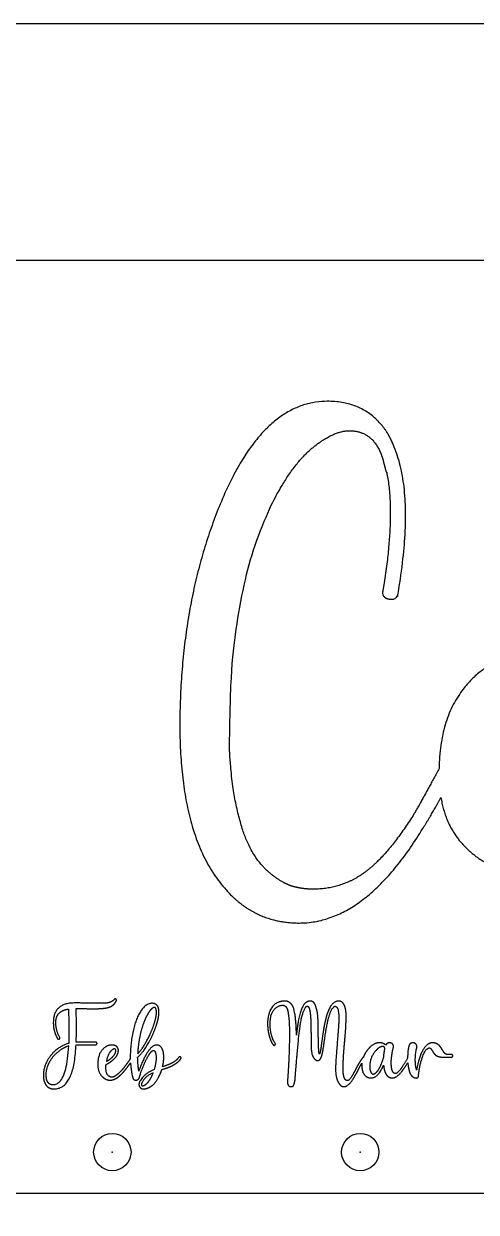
# Model space of a CAD drawing. Header units: millimetres. Extents: x 0 to 490, y 0 to 300.
# Drawn here: x 94 to 154.6, y 140.7 to 300 of the extents above; entities that cross this region are included whole.
import ezdxf

# ---------------------------------------------------------------- set-up
doc = ezdxf.new("R2010")
doc.units = ezdxf.units.MM
for name, color, linetype, true_color in [('CUT', 1, 'Continuous', 0xff0000), ('Default', 18, 'Continuous', 0x000000), ('ENGRAVE', 172, 'Continuous', 0x0000bf)]:
    doc.layers.add(name, color=color, linetype=linetype, true_color=true_color)

msp = doc.modelspace()

# ---------------------------------------------------------------- linework, layer by layer
at = {"layer": 'CUT'}
for p, q in [((437.83, 268.3), (72.68, 268.3)), ((72.68, 143.3), (437.83, 143.3))]:
    msp.add_line(p, q, dxfattribs=at)
for centre in [(105.88, 148.8), (139.07, 148.8)]:
    msp.add_circle(centre, 2.5, dxfattribs=at)
for p in [(105.88, 148.8), (139.07, 148.8)]:
    msp.add_point(p, dxfattribs=at)
at = {"layer": 'Default'}
msp.add_lwpolyline([(0, 0), (490, 0), (490, 300), (0, 300)], close=True, dxfattribs=at)
at = {"layer": 'ENGRAVE'}
for points in [[(106.25, 169.34), (106.24, 169.34), (106.21, 169.32)], [(106.44, 169.2), (106.44, 169.21), (106.43, 169.23)], [(133.73, 162.33), (133.71, 162.31), (133.71, 162.27)], [(144.43, 159.86), (144.41, 159.86), (144.4, 159.84)], [(144.65, 159.62), (144.65, 159.63), (144.68, 159.64)]]:
    msp.add_lwpolyline(points, dxfattribs=at)
for points, knots in [([(143.63, 243.25), (142.95, 245.05), (141.92, 246.24), (139.27, 249.41), (134.66, 249.41), (125.77, 249.41), (120.05, 234.96), (115.01, 222.32), (114.92, 206.42), (114.83, 190.19), (121.67, 183.35), (125.43, 179.5), (130.9, 179.5), (139.87, 179.5), (147.65, 192.49)], [70.16292, 70.16292, 70.16292, 71.16292, 71.16292, 72.16292, 72.16292, 73.16292, 73.16292, 74.16292, 74.16292, 75.16292, 75.16292, 76.16292, 76.16292, 77.16292, 77.16292, 77.16292]), ([(145.94, 193.6), (142.61, 188.39), (139.57, 186.21), (136.54, 184.03), (132.78, 184.03), (131.33, 184.03), (130, 184.42), (128.68, 184.8), (127.05, 186.13), (125.43, 187.45), (124.32, 189.59), (123.21, 191.72), (122.4, 195.61), (121.58, 199.5), (121.58, 204.71), (121.58, 224.79), (127.65, 236.42), (130.04, 241.03), (132.78, 243.25), (135.51, 245.47), (137.65, 245.47), (140.56, 245.47), (141.84, 242.4)], [51.16292, 51.16292, 51.16292, 52.16292, 52.16292, 53.16292, 53.16292, 54.16292, 54.16292, 55.16292, 55.16292, 56.16292, 56.16292, 57.16292, 57.16292, 58.16292, 58.16292, 59.16292, 59.16292, 60.16292, 60.16292, 61.16292, 61.16292, 62.16292, 62.16292, 62.16292]), ([(142.61, 239.92), (143.8, 234.02), (142.09, 224.03), (141.92, 223.09), (142.95, 222.91), (143.97, 222.74), (144.14, 223.68), (146.37, 236.76), (143.63, 243.25)], [66.16292, 66.16292, 66.16292, 67.16292, 67.16292, 68.16292, 68.16292, 69.16292, 69.16292, 70.16292, 70.16292, 70.16292]), ([(166.45, 210.87), (166.45, 213.09), (164.74, 214.28), (163.29, 215.31), (161.15, 215.31), (156.54, 215.31), (153.07, 211.12), (149.76, 207.11), (149.62, 200.21)], [45.222685, 45.222685, 45.222685, 46.222685, 46.222685, 47.222685, 47.222685, 48.222685, 48.222685, 49.180142, 49.180142, 49.180142]), ([(149.87, 196.32), (150.52, 192.46), (152.82, 190.02), (156.02, 186.6), (159.7, 186.6), (161.24, 186.6), (162.86, 187.2)], [77.787845, 77.787845, 77.787845, 78.504434, 78.504434, 79.504434, 79.504434, 80.504434, 80.504434, 80.504434]), ([(101.09, 168.05), (101.62, 168.05), (102.57, 168.02), (103.37, 168.01), (103.99, 168.02), (104.62, 168.04), (105.08, 168.12), (105.55, 168.2), (105.89, 168.44), (106.23, 168.68), (106.42, 169.09)], [54, 54, 54, 55, 55, 56, 56, 57, 57, 58, 58, 59, 59, 59]), ([(106.38, 169.3), (106.37, 169.3), (106.37, 169.31), (106.36, 169.32), (106.35, 169.32)], [4, 4, 4, 5.5, 5.5, 7, 7, 7]), ([(106.42, 169.25), (106.41, 169.27), (106.41, 169.28), (106.41, 169.28), (106.4, 169.29), (106.39, 169.3), (106.38, 169.3)], [1, 1, 1, 2, 2, 3, 3, 4, 4, 4]), ([(130.53, 164.47), (130.49, 166.61), (130.25, 167.73), (130.13, 168.34), (129.79, 168.69), (129.45, 169.04), (129.01, 169.04), (127.63, 169.04), (127.03, 167.82), (126.69, 167.12), (126.67, 166.17), (126.65, 165.21), (126.87, 164.41), (127.09, 163.6), (127.42, 163.17), (127.52, 163.04), (127.65, 163.15), (127.79, 163.25), (127.69, 163.38), (127.28, 163.9), (127.09, 164.95), (126.9, 166.01), (127.12, 167.03)], [18.93206, 18.93206, 18.93206, 19.93206, 19.93206, 20.93206, 20.93206, 21.93206, 21.93206, 22.93206, 22.93206, 23.93206, 23.93206, 24.93206, 24.93206, 25.93206, 25.93206, 26.93206, 26.93206, 27.93206, 27.93206, 28.93206, 28.93206, 29.93206, 29.93206, 29.93206]), ([(133.61, 161.92), (133.47, 162.22), (133.46, 164.35), (133.46, 165.12), (133.45, 165.51), (133.45, 165.91), (133.42, 166.57), (133.39, 167.23), (133.32, 167.58), (133.25, 167.93), (133.13, 168.32), (133.01, 168.7), (132.82, 168.87), (132.62, 169.04), (132.37, 169.04), (131.74, 169.04), (131.36, 168.3), (130.98, 167.57), (130.74, 166.14)], [7.93206, 7.93206, 7.93206, 8.93206, 8.93206, 9.93206, 9.93206, 10.93206, 10.93206, 11.93206, 11.93206, 12.93206, 12.93206, 13.93206, 13.93206, 14.93206, 14.93206, 15.93206, 15.93206, 16.93206, 16.93206, 16.93206]), ([(136.74, 168.8), (136.53, 169.04), (136.2, 169.04), (135.38, 169.04), (134.83, 167.83)], [-4.06794, -4.06794, -4.06794, -3.06794, -3.06794, -2.06794, -2.06794, -2.06794]), ([(100.75, 168.79), (97.98, 168.72), (97.98, 166.15), (97.98, 165.95), (97.99, 165.74)], [21, 21, 21, 22, 22, 23, 23, 23]), ([(98.33, 165.77), (98.23, 166.86), (98.71, 167.38), (99.11, 167.81), (99.99, 167.97)], [28, 28, 28, 29, 29, 30, 30, 30]), ([(104.57, 168.74), (103.96, 168.74), (102.79, 168.76), (101.42, 168.79), (100.88, 168.79), (100.79, 168.79), (100.75, 168.79)], [18, 18, 18, 19, 19, 20, 20, 21, 21, 21]), ([(101.04, 163.53), (101.09, 164.73), (101.06, 167.13), (101.04, 168.01), (101.04, 168.05)], [51, 51, 51, 52, 52, 53, 53, 53]), ([(112.04, 166.78), (112.11, 167.08), (112.12, 167.42), (112.14, 167.78), (112.07, 168.05), (111.88, 168.74), (111.21, 168.74), (110.51, 168.74), (109.91, 167.99), (108.87, 166.69), (108.47, 163.96), (108.26, 162.59), (108.29, 161.32)], [3.968632, 3.968632, 3.968632, 4.968632, 4.968632, 5.968632, 5.968632, 6.968632, 6.968632, 7.968632, 7.968632, 8.968632, 8.968632, 9.469888, 9.469888, 9.469888]), ([(111.55, 168.19), (111.23, 168.19), (110.83, 167.63), (110.44, 167.07), (110.11, 166.21), (109.78, 165.35), (109.55, 164.21), (109.31, 163.06), (109.28, 161.99)], [15, 15, 15, 16, 16, 17, 17, 18, 18, 19, 19, 19]), ([(127.12, 167.05), (127.31, 167.72), (127.74, 168.1), (128.17, 168.48), (128.71, 168.48), (128.81, 168.48), (128.89, 168.44), (128.98, 168.41), (129.05, 168.34), (129.13, 168.27), (129.19, 168.17), (129.26, 168.07), (129.31, 167.94), (129.36, 167.82), (129.38, 167.66)], [30.93206, 30.93206, 30.93206, 31.93206, 31.93206, 32.93206, 32.93206, 33.93206, 33.93206, 34.93206, 34.93206, 35.93206, 35.93206, 36.93206, 36.93206, 37.93206, 37.93206, 37.93206]), ([(129.38, 167.66), (129.62, 166.5), (129.59, 164.31), (129.57, 162.12), (129.47, 160.49), (129.38, 158.87), (129.34, 158.48)], [37.93206, 37.93206, 37.93206, 38.93206, 38.93206, 39.93206, 39.93206, 40.93206, 40.93206, 40.93206]), ([(130.42, 159.56), (130.49, 160.37), (130.62, 161.8), (130.88, 164.98), (131.11, 166.21), (131.19, 166.68), (131.3, 167.07), (131.4, 167.45), (131.5, 167.69), (131.6, 167.93), (131.69, 168.09), (131.79, 168.25), (131.86, 168.32), (131.93, 168.38), (131.97, 168.38), (132.03, 168.38), (132.09, 168.32), (132.23, 168.18), (132.31, 167.8), (132.4, 167.41), (132.43, 166.76), (132.47, 166.11), (132.47, 165.67), (132.48, 165.23), (132.48, 164.47), (132.48, 162.85), (132.54, 162.36), (132.59, 161.8), (132.84, 161.44), (133.08, 161.08), (133.33, 161.08), (133.61, 161.08), (133.77, 161.33), (133.92, 161.59), (134.05, 162.24)], [50.93206, 50.93206, 50.93206, 51.93206, 51.93206, 52.93206, 52.93206, 53.93206, 53.93206, 54.93206, 54.93206, 55.93206, 55.93206, 56.93206, 56.93206, 57.93206, 57.93206, 58.93206, 58.93206, 59.93206, 59.93206, 60.93206, 60.93206, 61.93206, 61.93206, 62.93206, 62.93206, 63.93206, 63.93206, 64.93206, 64.93206, 65.93206, 65.93206, 66.93206, 66.93206, 67.93206, 67.93206, 67.93206]), ([(134.83, 167.8), (134.61, 167.3), (134.42, 166.51), (134.23, 165.72), (134.15, 165.19), (134.06, 164.65), (133.94, 163.73), (133.8, 162.71), (133.73, 162.33)], [-1.06794, -1.06794, -1.06794, -0.06794, -0.06794, 0.93206, 0.93206, 1.93206, 1.93206, 2.93206, 2.93206, 2.93206]), ([(134.05, 162.26), (134.12, 162.62), (134.27, 163.69), (134.66, 166.6), (135.13, 167.66)], [68.93206, 68.93206, 68.93206, 69.93206, 69.93206, 70.93206, 70.93206, 70.93206]), ([(135.13, 167.68), (135.48, 168.34), (135.71, 168.34), (135.83, 168.34), (135.91, 168.25)], [71.93206, 71.93206, 71.93206, 72.93206, 72.93206, 73.93206, 73.93206, 73.93206]), ([(137.1, 158.49), (136.92, 158.69), (136.83, 159.16), (136.75, 159.63), (136.78, 160.44), (136.81, 161.25), (136.84, 161.81), (136.88, 162.37), (136.97, 163.42), (137.09, 164.61), (137.12, 165.22), (137.16, 165.83), (137.18, 166.69), (137.2, 167.55), (137.09, 168.05), (136.97, 168.55), (136.74, 168.8)], [-12.06794, -12.06794, -12.06794, -11.06794, -11.06794, -10.06794, -10.06794, -9.06794, -9.06794, -8.06794, -8.06794, -7.06794, -7.06794, -6.06794, -6.06794, -5.06794, -5.06794, -4.06794, -4.06794, -4.06794]), ([(98.78, 163.96), (98.92, 164.04), (98.83, 164.18), (98.43, 164.86), (98.33, 165.77)], [26, 26, 26, 27, 27, 28, 28, 28]), ([(109.27, 161.52), (110.25, 162.35), (111.18, 164.32), (111.83, 165.7), (112.04, 166.78)], [1.968632, 1.968632, 1.968632, 2.968632, 2.968632, 3.968632, 3.968632, 3.968632]), ([(109.28, 161.99), (110.11, 162.84), (110.88, 164.48), (111.49, 165.77), (111.7, 166.8)], [19, 19, 19, 20, 20, 21, 21, 21]), ([(111.7, 166.8), (111.7, 166.82), (111.7, 166.83), (111.7, 166.85), (111.71, 166.85), (111.71, 166.86), (111.72, 166.86)], [21, 21, 21, 22, 22, 23, 23, 24, 24, 24]), ([(136.19, 166.19), (136.18, 165.73), (136.04, 164.04), (135.77, 160.87), (135.77, 159.96), (135.77, 158.84), (136.11, 158.2), (136.44, 157.57), (136.88, 157.57), (137.55, 157.57), (138.31, 158.91)], [74.93206, 74.93206, 74.93206, 75.93206, 75.93206, 76.93206, 76.93206, 77.93206, 77.93206, 78.93206, 78.93206, 79.93206, 79.93206, 79.93206]), ([(100.05, 163.37), (98.87, 163.05), (97.95, 162.1), (97.33, 161.45), (96.99, 160.67), (96.65, 159.88), (96.65, 159.14), (96.65, 159.02), (96.66, 158.89)], [32, 32, 32, 33, 33, 34, 34, 35, 35, 36, 36, 36]), ([(96.7, 158.51), (96.79, 158.11), (96.96, 157.83), (97.14, 157.56), (97.36, 157.45), (97.58, 157.34), (97.75, 157.3), (97.91, 157.27), (98.06, 157.27), (98.96, 157.27), (99.59, 157.9), (100.83, 159.17), (101.03, 163.19)], [37, 37, 37, 38, 38, 39, 39, 40, 40, 41, 41, 42, 42, 43, 43, 43]), ([(97.04, 158.55), (97.12, 158.23), (97.36, 158.04), (97.6, 157.84), (97.96, 157.84), (98.45, 157.84), (98.83, 158.23), (99.85, 159.28), (100.04, 163.02)], [11, 11, 11, 12, 12, 13, 13, 14, 14, 15, 15, 15]), ([(98.54, 164.02), (98.59, 163.93), (98.68, 163.93), (98.73, 163.93), (98.78, 163.96)], [24, 24, 24, 25, 25, 26, 26, 26]), ([(103.66, 163.19), (103.73, 163.19), (103.78, 163.24), (103.83, 163.29), (103.83, 163.36), (103.83, 163.43), (103.78, 163.48), (103.73, 163.53), (103.66, 163.53)], [45, 45, 45, 46, 46, 47, 47, 48, 48, 49, 49, 49]), ([(106.69, 162.42), (106.69, 162.78), (106.41, 162.98), (106.17, 163.15), (105.82, 163.15), (105.06, 163.15), (104.5, 162.46), (103.93, 161.78), (103.93, 160.57), (103.93, 159.56), (104.45, 159), (104.98, 158.44), (105.58, 158.44), (105.83, 158.44), (106.1, 158.54)], [-40.761661, -40.761661, -40.761661, -39.761661, -39.761661, -38.761661, -38.761661, -37.761661, -37.761661, -36.761661, -36.761661, -35.761661, -35.761661, -34.761661, -34.761661, -33.761661, -33.761661, -33.761661]), ([(106.35, 162.41), (106.35, 162.57), (106.23, 162.62), (106.1, 162.66), (105.89, 162.52)], [3, 3, 3, 4, 4, 5, 5, 5]), ([(112.61, 160.25), (112.77, 160.92), (112.77, 161.52), (112.77, 162.22), (112.56, 162.64), (112.3, 163.15), (111.8, 163.15), (111.17, 163.15), (110.47, 161.99), (109.94, 161.09), (109.42, 159.66)], [-4.031368, -4.031368, -4.031368, -3.031368, -3.031368, -2.031368, -2.031368, -1.031368, -1.031368, -0.031368, -0.031368, 0.968632, 0.968632, 0.968632]), ([(142.44, 163.18), (142.14, 163.45), (141.6, 163.45), (140.81, 163.45), (140.05, 162.5), (139.69, 162.05), (139.5, 161.56)], [155.95226, 155.95226, 155.95226, 156.95226, 156.95226, 157.95226, 157.95226, 158.420542, 158.420542, 158.420542]), ([(141.93, 162.94), (141.39, 162.79), (140.86, 162.01), (140.34, 161.24), (140.34, 160.3), (140.34, 159.81), (140.48, 159.53), (140.63, 159.26), (140.78, 159.26), (140.99, 159.26), (141.23, 159.49), (141.47, 159.72), (141.64, 160.05)], [21, 21, 21, 22, 22, 23, 23, 24, 24, 25, 25, 26, 26, 27, 27, 27]), ([(143.17, 163.42), (143.04, 163.45), (142.91, 163.43), (142.77, 163.42), (142.65, 163.34), (142.54, 163.27), (142.51, 163.14)], [150.95226, 150.95226, 150.95226, 151.95226, 151.95226, 152.95226, 152.95226, 153.95226, 153.95226, 153.95226]), ([(143.5, 162.79), (143.57, 163.03), (143.47, 163.2), (143.36, 163.36), (143.17, 163.42)], [148.95226, 148.95226, 148.95226, 149.95226, 149.95226, 150.95226, 150.95226, 150.95226]), ([(143.49, 159.49), (143.28, 159.75), (143.24, 160.37), (143.19, 160.98), (143.28, 161.61), (143.36, 162.24), (143.5, 162.79)], [145.95226, 145.95226, 145.95226, 146.95226, 146.95226, 147.95226, 147.95226, 148.95226, 148.95226, 148.95226]), ([(146.29, 163.42), (146.09, 163.48), (145.89, 163.4), (145.69, 163.32), (145.63, 163.14)], [138.129747, 138.129747, 138.129747, 139.129747, 139.129747, 140.129747, 140.129747, 140.129747]), ([(146.62, 159.77), (146.26, 161.22), (146.64, 162.79), (146.68, 162.96), (146.64, 163.09), (146.6, 163.22), (146.51, 163.3), (146.41, 163.38), (146.29, 163.42)], [134.129747, 134.129747, 134.129747, 135.129747, 135.129747, 136.129747, 136.129747, 137.129747, 137.129747, 138.129747, 138.129747, 138.129747]), ([(150.11, 162.43), (149.99, 162.66), (149.89, 162.79), (149.8, 162.92), (149.63, 163.1), (149.45, 163.28), (149.22, 163.36), (148.99, 163.45), (148.7, 163.45), (148.28, 163.45), (147.87, 163.03), (147.47, 162.61), (147.14, 161.8)], [124.129747, 124.129747, 124.129747, 125.129747, 125.129747, 126.129747, 126.129747, 127.129747, 127.129747, 128.129747, 128.129747, 129.129747, 129.129747, 130.129747, 130.129747, 130.129747]), ([(147.44, 161.66), (147.9, 162.76), (148.29, 162.76), (148.43, 162.76), (148.52, 162.68), (148.6, 162.59), (148.73, 162.37), (148.81, 162.22), (148.86, 162.14), (148.91, 162.06), (149.03, 161.93), (149.15, 161.8), (149.26, 161.73), (149.38, 161.66), (149.58, 161.6), (149.78, 161.54), (150, 161.54)], [103.129747, 103.129747, 103.129747, 104.129747, 104.129747, 105.129747, 105.129747, 106.129747, 106.129747, 107.129747, 107.129747, 108.129747, 108.129747, 109.129747, 109.129747, 110.129747, 110.129747, 111.129747, 111.129747, 111.129747]), ([(98.2, 161.86), (97.63, 161.27), (97.3, 160.55), (96.98, 159.83), (96.98, 159.14), (96.98, 158.82), (97.04, 158.55)], [8, 8, 8, 9, 9, 10, 10, 11, 11, 11]), ([(105.04, 160.54), (105.65, 160.84), (106.16, 161.33), (106.67, 161.83), (106.69, 162.41)], [-43.761661, -43.761661, -43.761661, -42.761661, -42.761661, -41.761661, -41.761661, -41.761661]), ([(105.09, 160.95), (105.6, 161.23), (105.97, 161.62), (106.34, 162.01), (106.35, 162.41)], [1, 1, 1, 2, 2, 3, 3, 3]), ([(108.29, 161.32), (108.13, 161.09), (108.03, 160.93), (107.88, 160.72), (107.59, 160.34), (107.3, 159.95), (107.08, 159.71), (106.86, 159.46), (106.56, 159.22), (106.27, 158.97), (106.02, 158.86)], [-51.498744, -51.498744, -51.498744, -50.761661, -50.761661, -49.761661, -49.761661, -48.761661, -48.761661, -47.761661, -47.761661, -46.761661, -46.761661, -46.761661]), ([(110.75, 161.79), (110.99, 162.14), (111.12, 162.28), (111.25, 162.42), (111.38, 162.42), (111.74, 162.42), (111.74, 161.41), (111.74, 160.72), (111.49, 159.86)], [-24.031368, -24.031368, -24.031368, -23.031368, -23.031368, -22.031368, -22.031368, -21.031368, -21.031368, -20.031368, -20.031368, -20.031368]), ([(112.54, 159.87), (113.19, 160.08), (113.52, 160.21), (113.86, 160.33), (114.32, 160.63), (114.78, 160.93), (115.06, 161.31)], [-11.031368, -11.031368, -11.031368, -10.031368, -10.031368, -9.031368, -9.031368, -8.031368, -8.031368, -8.031368]), ([(114.78, 161.51), (114.45, 161.05), (113.94, 160.78), (113.43, 160.51), (112.61, 160.25)], [-6.031368, -6.031368, -6.031368, -5.031368, -5.031368, -4.031368, -4.031368, -4.031368]), ([(115.06, 161.31), (115.16, 161.44), (115.02, 161.54), (114.88, 161.64), (114.78, 161.51)], [-8.031368, -8.031368, -8.031368, -7.031368, -7.031368, -6.031368, -6.031368, -6.031368]), ([(139.5, 161.56), (139.38, 161.43), (139.26, 161.25), (138.99, 160.87), (138.84, 160.61), (138.68, 160.34), (138.43, 159.84)], [-17.531718, -17.531718, -17.531718, -17.06794, -17.06794, -16.06794, -16.06794, -15.06794, -15.06794, -15.06794]), ([(142.18, 161.39), (142.18, 161.4), (142.19, 161.43), (142.2, 161.46), (142.21, 161.47)], [15, 15, 15, 16, 16, 17, 17, 17]), ([(150.01, 161.54), (150.1, 161.54), (150.2, 161.54), (150.31, 161.54), (150.46, 161.54), (150.6, 161.54), (150.69, 161.54)], [112.129747, 112.129747, 112.129747, 113.129747, 113.129747, 114.129747, 114.129747, 115.129747, 115.129747, 115.129747]), ([(150.69, 161.88), (150.53, 161.88), (150.41, 162.01), (150.29, 162.13), (150.11, 162.43)], [122.129747, 122.129747, 122.129747, 123.129747, 123.129747, 124.129747, 124.129747, 124.129747]), ([(150.69, 161.54), (150.74, 161.54), (150.8, 161.54), (151.05, 161.54), (151.3, 161.54)], [115.129747, 115.129747, 115.129747, 116.129747, 116.129747, 117.129747, 117.129747, 117.129747]), ([(151.3, 161.54), (151.37, 161.54), (151.42, 161.59), (151.47, 161.64), (151.47, 161.71), (151.47, 161.78), (151.42, 161.83), (151.37, 161.88), (151.3, 161.88)], [117.129747, 117.129747, 117.129747, 118.129747, 118.129747, 119.129747, 119.129747, 120.129747, 120.129747, 121.129747, 121.129747, 121.129747]), ([(106.02, 158.86), (105.65, 158.79), (105.39, 159), (105.02, 159.28), (105.02, 160.07), (105.02, 160.32), (105.04, 160.54)], [-46.761661, -46.761661, -46.761661, -45.761661, -45.761661, -44.761661, -44.761661, -43.761661, -43.761661, -43.761661]), ([(106.16, 158.57), (106.51, 158.72), (106.86, 159.02), (107.22, 159.32), (107.58, 159.79), (107.95, 160.25), (108.16, 160.54), (108.23, 160.63), (108.32, 160.76)], [-32.761661, -32.761661, -32.761661, -31.761661, -31.761661, -30.761661, -30.761661, -29.761661, -29.761661, -29.417956, -29.417956, -29.417956]), ([(108.32, 160.76), (108.38, 159.79), (108.58, 158.89), (108.68, 158.44), (109.01, 158.44)], [-29.417956, -29.417956, -29.417956, -29.031368, -29.031368, -28.031368, -28.031368, -28.031368]), ([(111.49, 159.86), (110.13, 159.31), (109.59, 158.33), (109.34, 157.88), (109.53, 157.55), (109.59, 157.45), (109.69, 157.38)], [-20.031368, -20.031368, -20.031368, -19.031368, -19.031368, -18.031368, -18.031368, -17.031368, -17.031368, -17.031368]), ([(111.35, 159.44), (110.32, 158.96), (109.88, 158.18), (109.71, 157.88), (109.83, 157.71)], [7, 7, 7, 8, 8, 9, 9, 9]), ([(109.85, 157.67), (110.32, 157.73), (110.7, 158.22), (111.09, 158.71), (111.35, 159.44)], [5, 5, 5, 6, 6, 7, 7, 7]), ([(130.34, 158.46), (130.35, 158.52), (130.37, 158.82), (130.39, 159.12), (130.41, 159.54)], [47.93206, 47.93206, 47.93206, 48.93206, 48.93206, 49.93206, 49.93206, 49.93206]), ([(138.43, 159.84), (138.17, 159.35), (138.04, 159.12), (137.61, 158.38), (137.34, 158.38), (137.2, 158.38), (137.1, 158.49)], [-15.06794, -15.06794, -15.06794, -14.06794, -14.06794, -13.06794, -13.06794, -12.06794, -12.06794, -12.06794]), ([(138.31, 158.93), (138.45, 159.15), (138.73, 159.68), (138.98, 160.16), (139.12, 160.42), (139.19, 160.56), (139.3, 160.72)], [80.93206, 80.93206, 80.93206, 81.93206, 81.93206, 82.93206, 82.93206, 83.469785, 83.469785, 83.469785]), ([(139.3, 160.72), (139.29, 160.57), (139.29, 160.41), (139.29, 159.56), (139.64, 159.15), (140, 158.74), (140.48, 158.74), (141.32, 158.74), (141.93, 159.88), (142.07, 160.14), (142.2, 160.47)], [83.469785, 83.469785, 83.469785, 83.609751, 83.609751, 84.609751, 84.609751, 85.609751, 85.609751, 86.609751, 86.609751, 87.609751, 87.609751, 87.609751]), ([(142.2, 160.47), (142.27, 159.6), (142.58, 159.16), (142.89, 158.74), (143.39, 158.74), (143.94, 158.74), (144.64, 159.61)], [87.609751, 87.609751, 87.609751, 88.609751, 88.609751, 89.609751, 89.609751, 90.609751, 90.609751, 90.609751]), ([(109.7, 157.36), (109.84, 157.27), (110.02, 157.27), (110.61, 157.27), (111.14, 157.66), (111.66, 158.05), (112.05, 158.79)], [-16.031368, -16.031368, -16.031368, -15.031368, -15.031368, -14.031368, -14.031368, -13.031368, -13.031368, -13.031368]), ([(129.47, 157.72), (129.59, 157.57), (129.8, 157.57), (129.96, 157.57), (130.06, 157.64), (130.15, 157.71), (130.2, 157.85), (130.25, 158), (130.28, 158.11), (130.31, 158.22), (130.34, 158.42)], [41.93206, 41.93206, 41.93206, 42.93206, 42.93206, 43.93206, 43.93206, 44.93206, 44.93206, 45.93206, 45.93206, 46.93206, 46.93206, 46.93206]), ([(145.8, 159.23), (145.91, 159.02), (146.13, 158.88), (146.36, 158.73), (146.57, 158.73), (146.65, 158.73), (146.72, 158.76)], [96.129747, 96.129747, 96.129747, 97.129747, 97.129747, 98.129747, 98.129747, 99.129747, 99.129747, 99.129747])]:
    msp.add_open_spline(points, degree=2, knots=knots, dxfattribs=at)
for points in [[(141.84, 242.4), (141.92, 242.14), (142.01, 241.89)], [(142.01, 241.89), (142.09, 241.71), (142.18, 241.29)], [(142.18, 241.29), (142.35, 240.69), (142.52, 240.01)], [(142.52, 240.01), (142.52, 239.92), (142.61, 239.92)], [(149.62, 200.21), (147.37, 195.96), (146.02, 193.69)], [(147.65, 192.49), (148.61, 193.99), (149.87, 196.32)], [(146.02, 193.69), (146.02, 193.6), (145.94, 193.6)], [(106.14, 169.27), (105.72, 168.74), (104.59, 168.74)], [(106.16, 169.28), (106.15, 169.28), (106.14, 169.27)], [(106.17, 169.3), (106.16, 169.3), (106.16, 169.28)], [(106.21, 169.32), (106.18, 169.31), (106.17, 169.3)], [(106.31, 169.34), (106.28, 169.34), (106.25, 169.34)], [(106.32, 169.34), (106.32, 169.34), (106.31, 169.34)], [(106.35, 169.32), (106.34, 169.32), (106.32, 169.34)], [(106.43, 169.23), (106.42, 169.24), (106.42, 169.25)], [(106.42, 169.1), (106.45, 169.14), (106.44, 169.2)], [(106.42, 169.09), (106.42, 169.09), (106.42, 169.1)], [(99.99, 167.97), (100.01, 167.69), (100.02, 167.52)], [(100.02, 167.52), (100.11, 164.95), (100.05, 163.37)], [(101.04, 168.05), (101.07, 168.05), (101.09, 168.05)], [(104.59, 168.74), (104.58, 168.74), (104.57, 168.74)], [(111.65, 168.13), (111.6, 168.19), (111.55, 168.19)], [(111.79, 167.39), (111.8, 167.94), (111.65, 168.13)], [(111.72, 166.86), (111.77, 167.14), (111.79, 167.39)], [(134.83, 167.83), (134.83, 167.82), (134.83, 167.8)], [(135.13, 167.66), (135.13, 167.67), (135.13, 167.68)], [(135.91, 168.25), (136.27, 167.87), (136.19, 166.19)], [(97.99, 165.74), (98.1, 164.74), (98.54, 164.02)], [(127.12, 167.03), (127.12, 167.04), (127.12, 167.05)], [(130.74, 166.12), (130.63, 165.44), (130.53, 164.47)], [(130.74, 166.14), (130.74, 166.13), (130.74, 166.12)], [(100.04, 163.02), (99, 162.7), (98.2, 161.86)], [(101.03, 163.19), (101.09, 163.19), (101.16, 163.19)], [(101.16, 163.53), (101.1, 163.53), (101.04, 163.53)], [(103.66, 163.53), (102.41, 163.53), (101.16, 163.53)], [(101.16, 163.19), (102.41, 163.19), (103.66, 163.19)], [(105.89, 162.52), (105.3, 162.11), (105.09, 160.95)], [(142.23, 162.93), (142.11, 162.99), (141.93, 162.94)], [(142.21, 161.47), (142.25, 162.13), (142.38, 162.72)], [(142.32, 162.82), (142.28, 162.87), (142.23, 162.93)], [(142.38, 162.72), (142.35, 162.78), (142.32, 162.82)], [(142.49, 163.14), (142.47, 163.17), (142.44, 163.18)], [(142.51, 163.14), (142.5, 163.14), (142.49, 163.14)], [(145.63, 163.14), (145.4, 162.5), (145.42, 161.38)], [(106.69, 162.41), (106.69, 162.41), (106.69, 162.42)], [(109.42, 159.66), (109.28, 160.7), (109.27, 161.52)], [(109.52, 158.9), (110.04, 160.61), (110.75, 161.79)], [(133.71, 162.24), (133.66, 162.02), (133.61, 161.92)], [(133.71, 162.27), (133.71, 162.26), (133.71, 162.24)], [(134.05, 162.24), (134.05, 162.25), (134.05, 162.26)], [(141.64, 160.06), (141.89, 160.51), (142.18, 161.39)], [(145.42, 161.38), (144.81, 160.35), (144.43, 159.86)], [(147.13, 161.75), (146.81, 160.91), (146.62, 159.77)], [(146.86, 158.97), (147.03, 160.55), (147.44, 161.64)], [(147.14, 161.78), (147.13, 161.77), (147.13, 161.76)], [(147.13, 161.76), (147.13, 161.76), (147.13, 161.75)], [(147.14, 161.8), (147.14, 161.79), (147.14, 161.78)], [(147.44, 161.64), (147.44, 161.65), (147.44, 161.66)], [(150, 161.54), (150.01, 161.54), (150.01, 161.54)], [(151.3, 161.88), (150.99, 161.88), (150.69, 161.88)], [(112.05, 158.79), (112.32, 159.27), (112.5, 159.86)], [(112.5, 159.86), (112.53, 159.87), (112.54, 159.87)], [(130.41, 159.54), (130.42, 159.54), (130.42, 159.56)], [(141.64, 160.05), (141.64, 160.05), (141.64, 160.06)], [(143.87, 159.32), (143.64, 159.3), (143.49, 159.49)], [(144.4, 159.84), (143.99, 159.36), (143.87, 159.32)], [(144.64, 159.61), (144.65, 159.61), (144.65, 159.62)], [(144.68, 159.64), (144.68, 159.65), (144.69, 159.67)], [(144.69, 159.67), (145, 160.07), (145.44, 160.78)], [(145.44, 160.78), (145.52, 159.82), (145.8, 159.23)], [(96.66, 158.89), (96.66, 158.69), (96.7, 158.51)], [(106.1, 158.54), (106.13, 158.55), (106.16, 158.57)], [(109.01, 158.44), (109.02, 158.44), (109.03, 158.44)], [(109.03, 158.44), (109.22, 158.44), (109.39, 158.61)], [(109.39, 158.61), (109.52, 158.75), (109.52, 158.9)], [(109.83, 157.71), (109.83, 157.7), (109.85, 157.67)], [(129.34, 158.48), (129.27, 157.93), (129.47, 157.72)], [(130.34, 158.42), (130.34, 158.44), (130.34, 158.46)], [(138.31, 158.91), (138.31, 158.92), (138.31, 158.93)], [(146.72, 158.76), (146.85, 158.81), (146.86, 158.95)], [(146.86, 158.95), (146.86, 158.96), (146.86, 158.97)], [(109.69, 157.38), (109.69, 157.37), (109.7, 157.36)]]:
    msp.add_open_spline(points, degree=2, dxfattribs=at)

doc.saveas('drawing.dxf')
